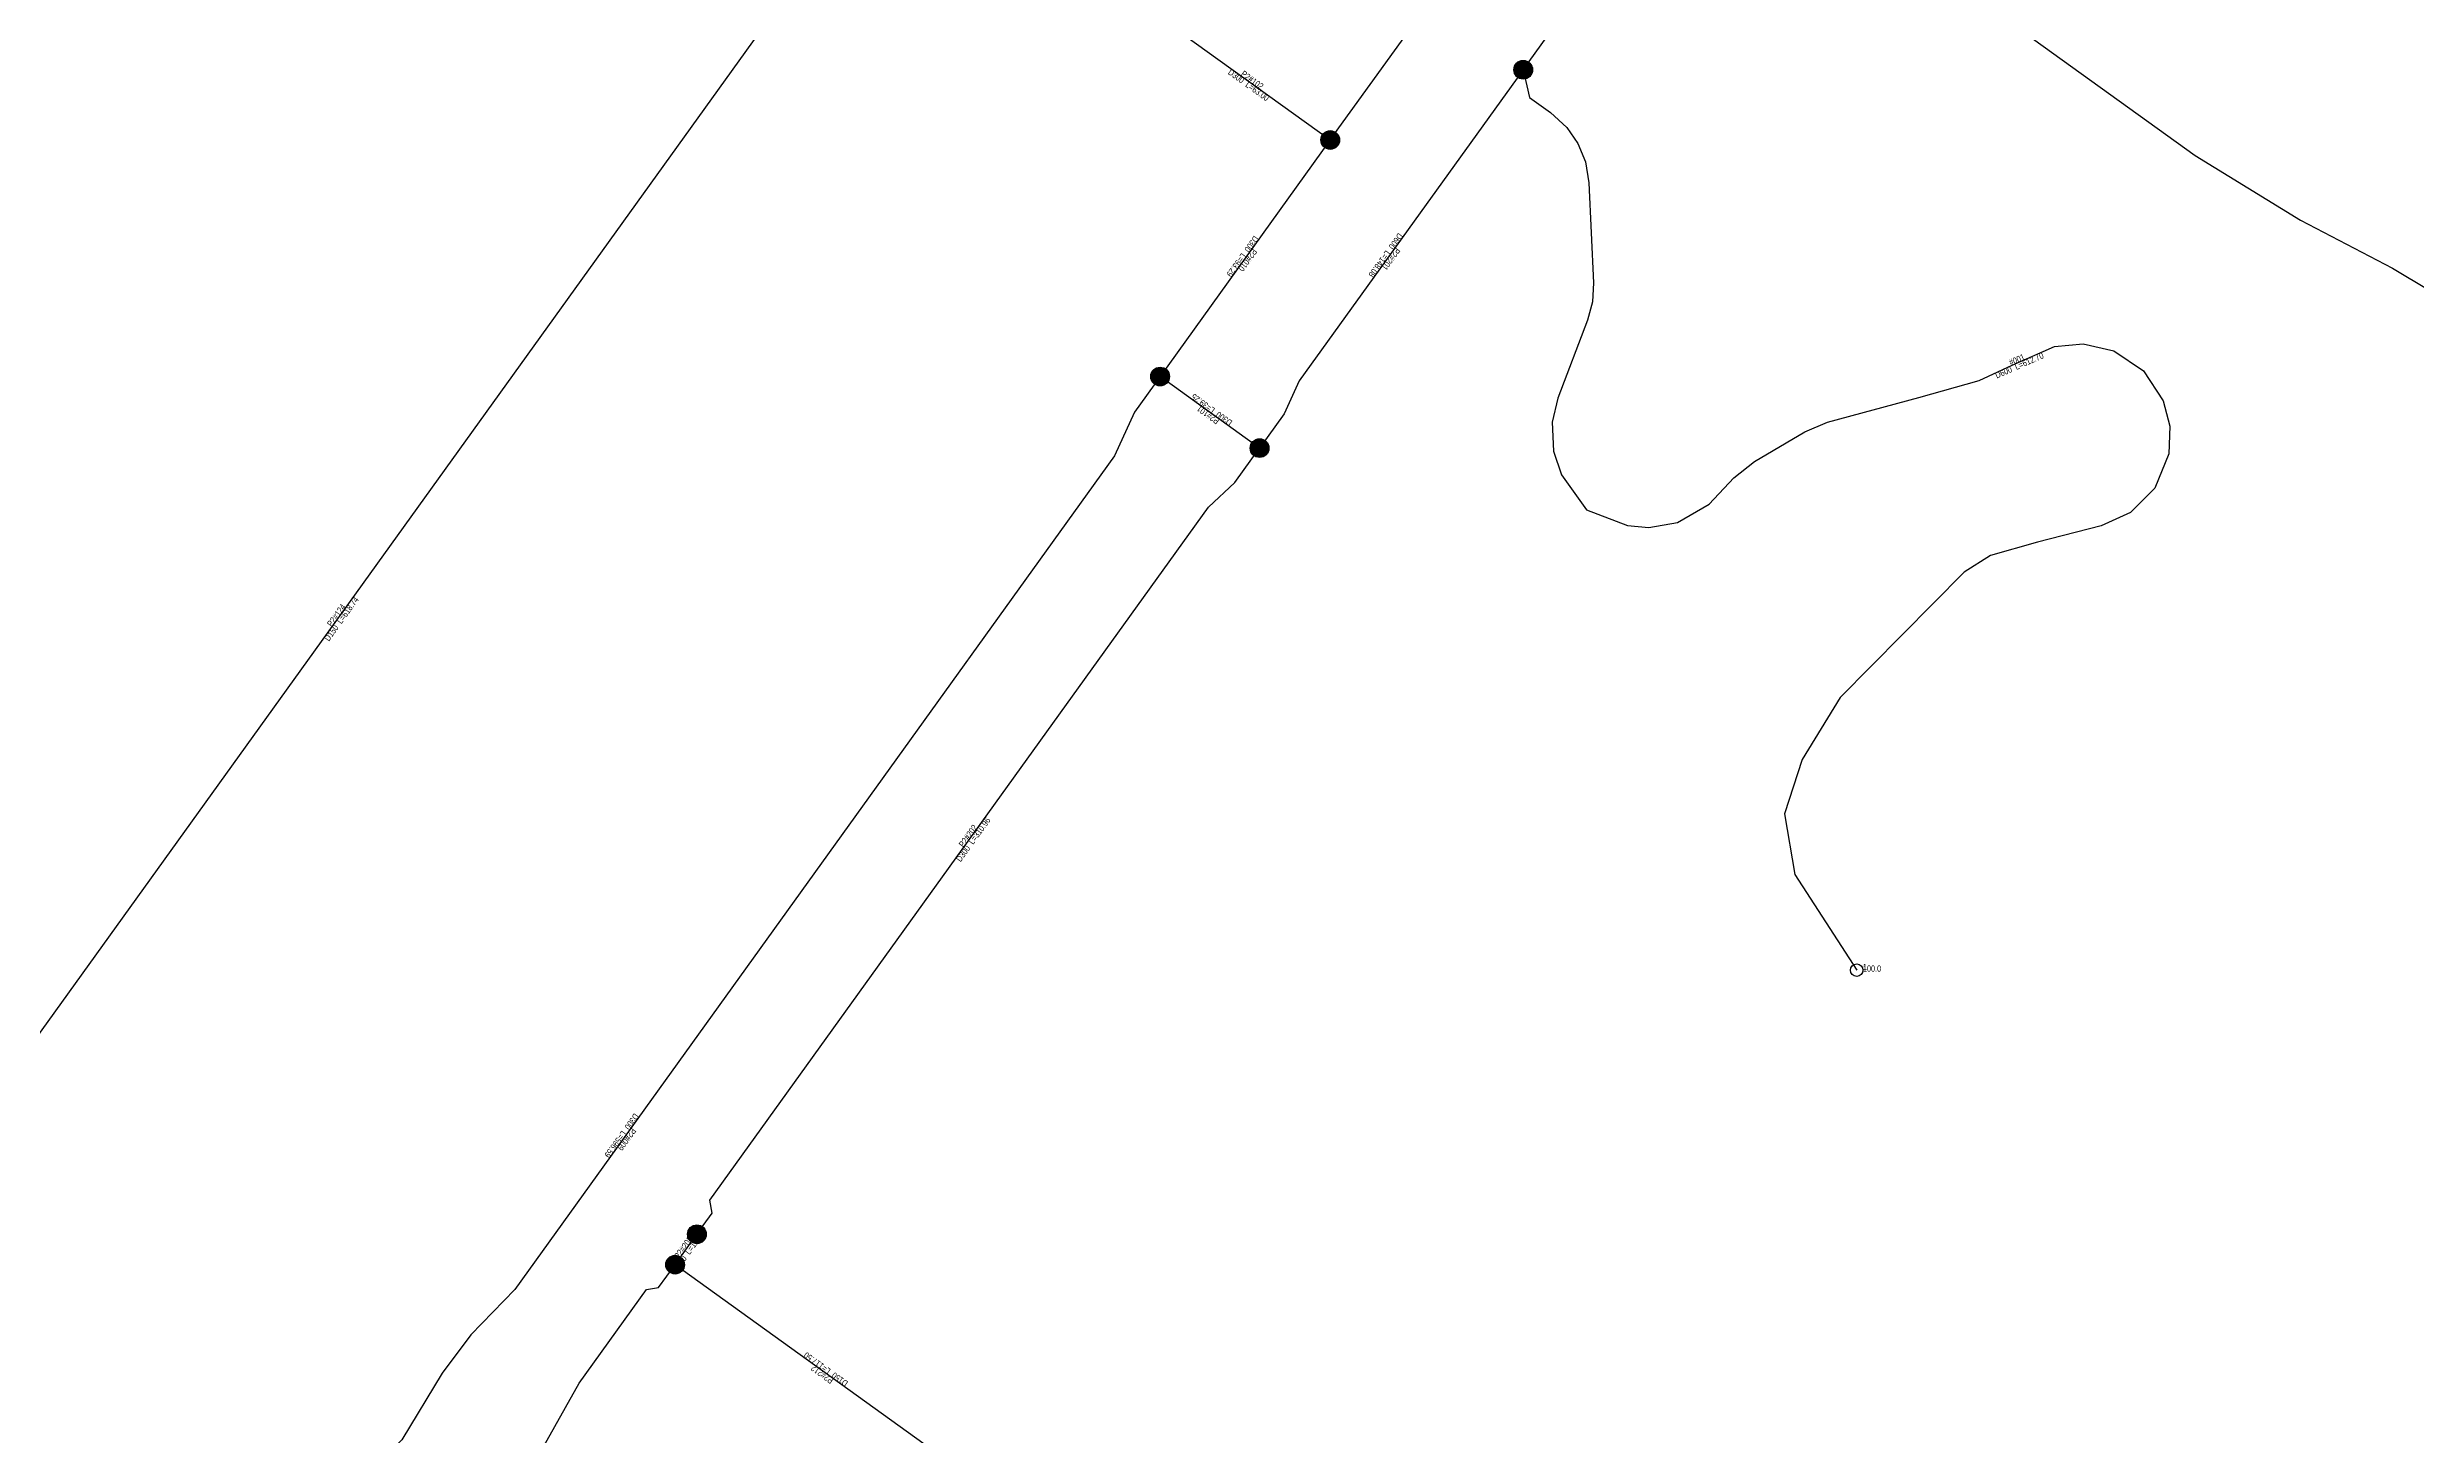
# Model space of a CAD drawing. Header units: metres. Extents: x 145472 to 149777, y 297313 to 301407.
# Drawn here: x 146577 to 147336, y 298909 to 299353 of the extents above; entities that cross this region are included whole.
import ezdxf
from ezdxf.enums import TextEntityAlignment as Align

# ---------------------------------------------------------------- set-up
doc = ezdxf.new("R2010")
doc.units = ezdxf.units.M
for name, color, linetype in [('EPANET2-JUNCTION', 7, 'Continuous'), ('EPANET2-PIPE', 3, 'Continuous'), ('EPANET2-PIPE_no', 7, 'Continuous')]:
    doc.layers.add(name, color=color, linetype=linetype)

# ---------------------------------------------------------------- blocks, each defined once
blk = doc.blocks.new('PIPE_BLOCK')
at = {"width": 0.8}
for tag, p in [('INFO', (0, -1)), ('ID', (0, 1))]:
    blk.add_attdef(tag, text='', height=2, dxfattribs=at).set_placement(p, align=Align.MIDDLE_CENTER)
blk = doc.blocks.new('JUNCTION_BLOCK')
h = blk.add_hatch(color=255)
edge = h.paths.add_edge_path()
edge.add_arc((0, 0), 3, 0, 360)
at = {"color": 5}
blk.add_circle((0, 0), 3, dxfattribs=at)
at = {"color": 5, "width": 0.7}
blk.add_attdef('ID', text='', height=3, dxfattribs=at).set_placement((0, 0), align=Align.MIDDLE_CENTER)
blk = doc.blocks.new('RESERVOIR_BLOCK')
blk.add_circle((0, 0), 2)
at = {"width": 0.8}
for tag, p in [('HEAD', (2, -0.5)), ('ID', (2, 0))]:
    blk.add_attdef(tag, p, '', height=2, dxfattribs=at)

msp = doc.modelspace()

# ---------------------------------------------------------------- linework, layer by layer
at = {"layer": 'EPANET2-PIPE'}
for points in [[(146987.98, 299323.83), (147021.36, 299370.21), (147032.56, 299380.64), (147151.6, 299546.06)], [(147049.75, 299346.32), (147110.17, 299430.28)], [(147110.17, 299430.28), (147264.94, 299318.91), (147298.69, 299298.12), (147328.12, 299282.79), (147363.42, 299261.69), (147441.28, 299208.78), (147512.42, 299221.43), (147556.19, 299282.47), (147605.31, 299306.75), (147656.13, 299305.19), (147693.19, 299316.15), (147744.51, 299351.7), (147759.84, 299373.01)], [(146489.86, 298919.99), (146851.25, 299422.22)], [(146936.85, 299360.63), (146987.98, 299323.83)], [(147049.75, 299346.32), (146978.05, 299246.68), (146973.27, 299236.19), (146965.35, 299225.18)], [(147049.75, 299346.32), (147051.74, 299337.48), (147058.53, 299332.59), (147063.68, 299327.86), (147067.22, 299322.73), (147069.65, 299316.79), (147070.76, 299310.07), (147072.3, 299278.12), (147071.97, 299272.04), (147070.39, 299266.17), (147060.84, 299241.17), (147059, 299233.53), (147059.43, 299224.26), (147062.07, 299216.61), (147070, 299205.47), (147083.16, 299200.41), (147089.94, 299199.79), (147099.14, 299201.4), (147109.3, 299207.23), (147117.25, 299215.68), (147123.79, 299220.89), (147139.97, 299230.4), (147147.22, 299233.45), (147176.45, 299241.41), (147195.74, 299246.79), (147206.32, 299251.76), (147219.89, 299257.7), (147229.04, 299258.62), (147238.85, 299256.35), (147248.38, 299249.89), (147254.71, 299240.28), (147256.82, 299232.26), (147256.49, 299223.34), (147251.98, 299212.38), (147244.26, 299204.57), (147234.85, 299200.29), (147214.48, 299195.05), (147199.43, 299190.85), (147190.98, 299185.52), (147151.28, 299145.38), (147139.05, 299125.55), (147133.37, 299108.15), (147136.69, 299088.67), (147156.54, 299058.08)], [(146987.98, 299323.83), (146933.49, 299248.1)], [(146933.49, 299248.1), (146925.27, 299236.67), (146918.94, 299222.74), (146726.92, 298955.89), (146712.83, 298941.37), (146703.58, 298929.04), (146690.69, 298907.67), (146616.39, 298829.93), (146603.28, 298822.46), (146559.96, 298788.35)], [(146965.35, 299225.18), (146933.49, 299248.1)], [(146785.19, 298973.52), (146790.02, 298980.24), (146789.34, 298984.43), (146948.98, 299206.28), (146957.41, 299214.14), (146965.35, 299225.18)], [(146778.18, 298963.78), (146785.19, 298973.52)], [(146580.83, 298751.32), (146585.72, 298754.84), (146586.34, 298757.77), (146636.95, 298798.38), (146646.4, 298810.91), (146711.08, 298878.58), (146725.76, 298891.83), (146735.32, 298904.19), (146747.49, 298925.84), (146769.09, 298955.86), (146772.93, 298956.49), (146778.18, 298963.78)], [(146873.55, 298895.15), (146778.18, 298963.78)]]:
    msp.add_lwpolyline(points, dxfattribs=at)

# ---------------------------------------------------------------- block references
msp.add_blockref('RESERVOIR_BLOCK', (147156.54, 299058.08)).add_auto_attribs({'ID': '1', 'HEAD': '100.0'})
at = {"layer": 'EPANET2-JUNCTION'}
ref = msp.add_blockref('JUNCTION_BLOCK', (147049.75, 299346.32), dxfattribs=at)
ref.add_attrib('ID', 'B001', dxfattribs={"layer": '0', "color": 5, "height": 3, "width": 0.55}).set_placement((147049.75, 299346.32), align=Align.MIDDLE_CENTER)
ref = msp.add_blockref('JUNCTION_BLOCK', (146987.98, 299323.83), dxfattribs=at)
ref.add_attrib('ID', 'B025', dxfattribs={"layer": '0', "color": 5, "height": 3, "width": 0.55}).set_placement((146987.98, 299323.83), align=Align.MIDDLE_CENTER)
ref = msp.add_blockref('JUNCTION_BLOCK', (146933.49, 299248.1), dxfattribs=at)
ref.add_attrib('ID', 'B024', dxfattribs={"layer": '0', "color": 5, "height": 3, "width": 0.55}).set_placement((146933.49, 299248.1), align=Align.MIDDLE_CENTER)
ref = msp.add_blockref('JUNCTION_BLOCK', (146965.35, 299225.18), dxfattribs=at)
ref.add_attrib('ID', 'B201', dxfattribs={"layer": '0', "color": 5, "height": 3, "width": 0.55}).set_placement((146965.35, 299225.18), align=Align.MIDDLE_CENTER)
ref = msp.add_blockref('JUNCTION_BLOCK', (146785.19, 298973.52), dxfattribs=at)
ref.add_attrib('ID', 'B202', dxfattribs={"layer": '0', "color": 5, "height": 3, "width": 0.55}).set_placement((146785.19, 298973.52), align=Align.MIDDLE_CENTER)
ref = msp.add_blockref('JUNCTION_BLOCK', (146778.18, 298963.78), dxfattribs=at)
ref.add_attrib('ID', 'B203', dxfattribs={"layer": '0', "color": 5, "height": 3, "width": 0.55}).set_placement((146778.18, 298963.78), align=Align.MIDDLE_CENTER)
at = {"layer": 'EPANET2-PIPE_no'}
for p, rotation, values in [((146962.42, 299342.23), 324.2614691119568, {'ID': 'P2#102', 'INFO': 'D300  L=63.00'}), ((146960.74, 299285.96), 234.2614693744191, {'ID': 'P2#010', 'INFO': 'D300  L=93.29'}), ((147006.57, 299286.31), 234.26146819206608, {'ID': 'P2#201', 'INFO': 'D600  L=148.08'}), ((147208.22, 299252.59), 23.649662006354518, {'ID': '#001', 'INFO': 'D600  L=612.70'}), ((146949.42, 299236.64), 144.26146937445392, {'ID': 'P2#101', 'INFO': 'D300  L=39.25'}), ((146670.55, 299171.1), 54.26146937442512, {'ID': 'P2#124', 'INFO': 'D150  L=618.74'}), ((146872.84, 299100.47), 54.26146937443799, {'ID': 'P2#202', 'INFO': 'D300  L=310.96'}), ((146761.9, 299004.51), 234.26146937443167, {'ID': 'P2#009', 'INFO': 'D300  L=596.59'}), ((146781.68, 298968.65), 54.2614693742262, {'ID': 'P2#203', 'INFO': 'D300  L=12.00'}), ((146825.87, 298929.47), 144.26146937448073, {'ID': 'P2#212', 'INFO': 'D150  L=117.50'})]:
    msp.add_blockref('PIPE_BLOCK', p, dxfattribs=dict(at, rotation=rotation)).add_auto_attribs(values)

doc.saveas('drawing.dxf')
